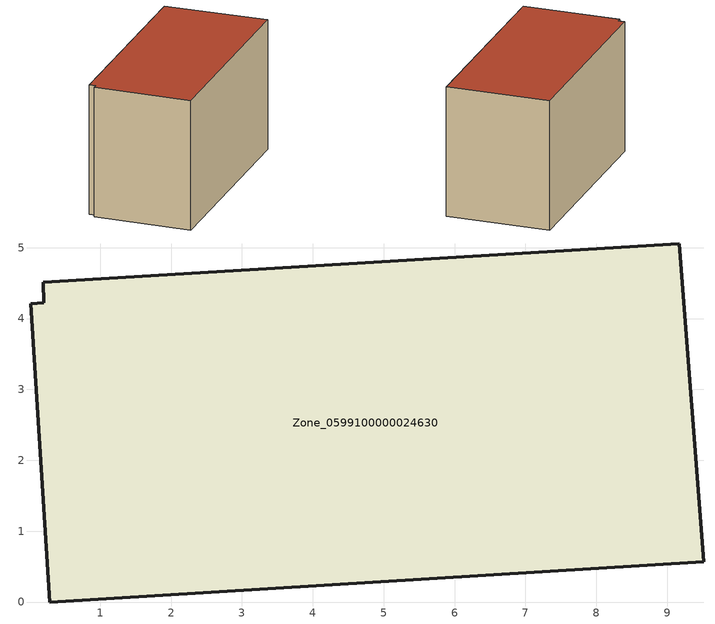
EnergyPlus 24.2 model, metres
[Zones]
Zone_0599100000024630
 floor ground (C_G): 9.52,0.57 0.29,0 0.02,4.21 0.2,4.22 0.19,4.51 9.17,5.05 z0
 wall outside (C_F): 9.17,5.05 0.19,4.51 0.2,4.22 0.02,4.21 0.29,0 9.52,0.57 9.17,5.05 z0:5.74
 roof outside (C_R): 0.2,4.22 0.02,4.21 0.29,0 9.52,0.57 9.17,5.05 0.19,4.51 z5.74
[BUILDING]
Pand.0599100000024630: North Axis=0; Terrain=City; Loads Convergence Tolerance Value=0.04; Temperature Convergence Tolerance Value=0.4; Solar Distribution=FullExterior; Maximum Number of Warmup Days=25; Minimum Number of Warmup Days=1
[Site:Location]
Rotterdam.The.Hague.AP_ZH_NLD Design_Conditions: Latitude=51.96; Longitude=4.45; Time Zone=1; Elevation=-4.5
[SITE:GROUNDTEMPERATURE:BUILDINGSURFACE]
18, 18, 18, 18, 18, 18, 18, 18, 18, 18, 18, 18
[MATERIAL] Thermal Absorptance=0.9; Solar Absorptance=0.7; Visible Absorptance=0.7
Name | Roughness | Thickness | Conductivity | Density | Specific Heat
G.TI.1946-1964 | MediumSmooth | 0.15 | 1 | 540 | 1210
F.TI.1946-1964 | Rough | 0.3 | 0.857143 | 1920 | 840
R.TI.1946-1964 | MediumRough | 0.2 | 0.277778 | 1500 | 1000
[CONSTRUCTION]
C_G: G.TI.1946-1964
C_F: F.TI.1946-1964
C_R: R.TI.1946-1964
[ZONE]
Zone_0599100000024630: Type=1; Multiplier=1; Ceiling Height=Autocalculate; Volume=Autocalculate; Floor Area=autocalculate; Part of Total Floor Area=Yes
[ZONEINFILTRATION:DESIGNFLOWRATE]
Infil_Zone_0599100000024630: Zone or ZoneList or Space or SpaceList=Zone_0599100000024630; Schedule=AlwaysOn; Design Flow Rate Calculation Method=Flow/Area; Flow Rate per Floor Area=0.003; Constant Term Coefficient=1; Temperature Term Coefficient=0; Velocity Term Coefficient=0; Velocity Squared Term Coefficient=0
[HVACTEMPLATE:ZONE:IDEALLOADSAIRSYSTEM]
Zone_0599100000024630: Maximum Heating Supply Air Temperature=50; Minimum Cooling Supply Air Temperature=13; Maximum Heating Supply Air Humidity Ratio=0.0156; Minimum Cooling Supply Air Humidity Ratio=0.0077; Heating Limit=NoLimit; Cooling Limit=NoLimit; Dehumidification Control Type=ConstantSensibleHeatRatio; Cooling Sensible Heat Ratio=0.7; Dehumidification Setpoint=60; Humidification Control Type=None; Humidification Setpoint=30; Outdoor Air Method=None; Outdoor Air Flow Rate per Person=0.00944; Outdoor Air Flow Rate per Zone Floor Area=0; Outdoor Air Flow Rate per Zone=0; Demand Controlled Ventilation Type=None; Outdoor Air Economizer Type=NoEconomizer; Heat Recovery Type=None; Sensible Heat Recovery Effectiveness=0.7; Latent Heat Recovery Effectiveness=0.65
[ZONECONTROL:THERMOSTAT]
ThermostatControl_Zone_0599100000024630: Zone or ZoneList=Zone_0599100000024630; Control Type Schedule=DualSetpointControlType; Control 1=Thermostat_Zone_0599100000024630; Temperature Difference Between Cutout And Setpoint=0
[THERMOSTATSETPOINT:DUALSETPOINT]
Thermostat_Zone_0599100000024630: Heating Setpoint Temperature Schedule=HeatingSetpoint_Zone_0599100000024630; Cooling Setpoint Temperature Schedule=CoolingSetpoint_Zone_0599100000024630
[SCHEDULE:COMPACT]
HeatingSetpoint_Zone_0599100000024630: Through: 12/31, For: AllDays, Until: 24:00, 21
CoolingSetpoint_Zone_0599100000024630: Through: 12/31, For: AllDays, Until: 24:00, 24
DualSetpointControlType: Through: 12/31, For: AllDays, Until: 24:00, 4
AlwaysOn: Through: 12/31, For: AllDays, Until: 24:00, 1
